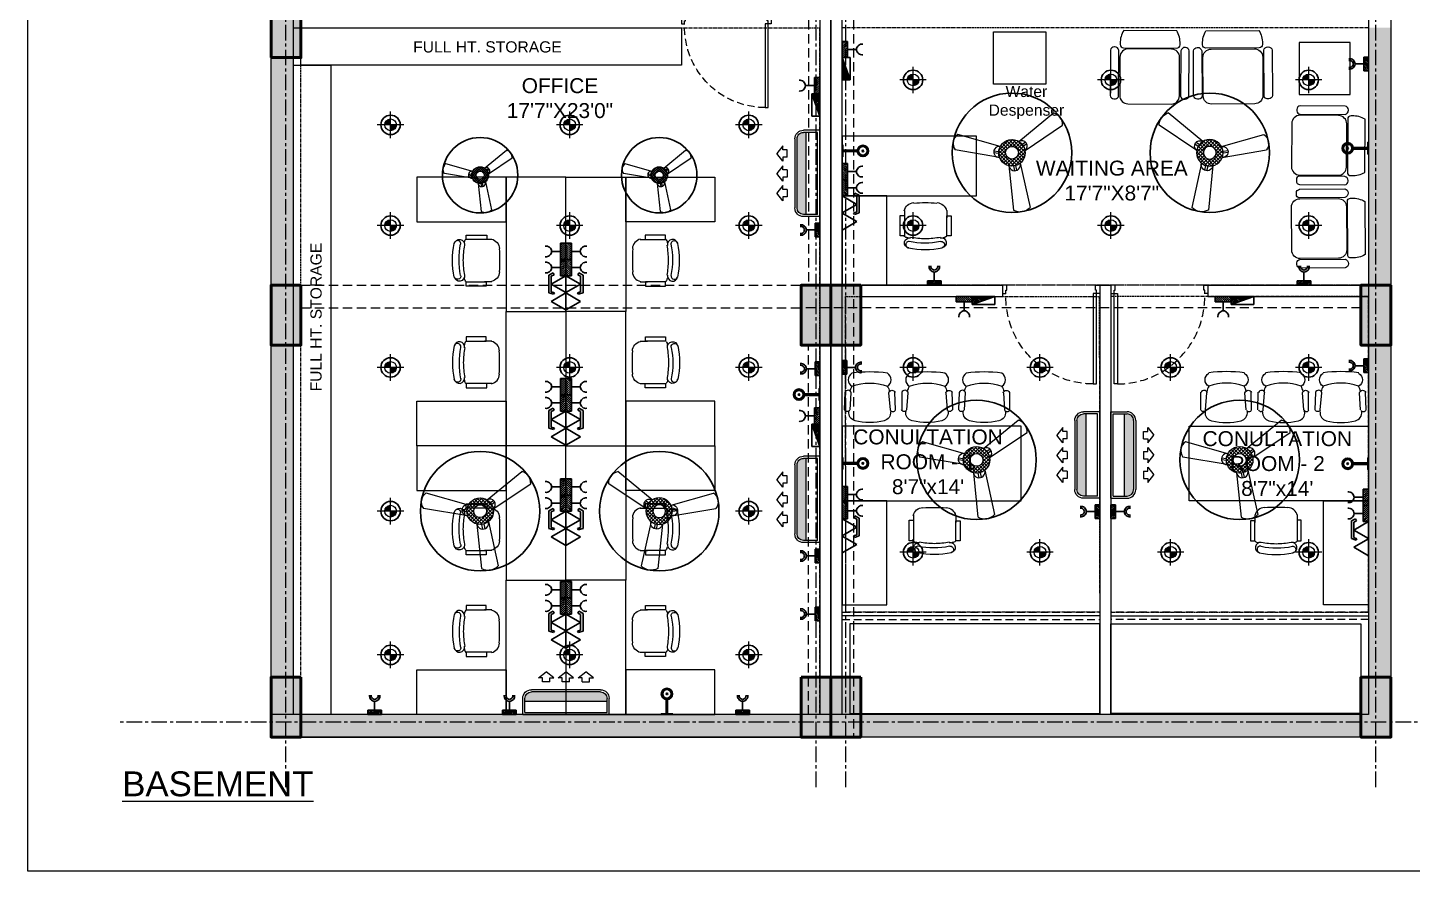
# Model space of a CAD drawing. Header units: inches. Extents: x 144149 to 145012, y -1138 to -323.
# Drawn here: x 144149 to 144705, y -1138 to -799 of the extents above; entities that cross this region are included whole.
import ezdxf

# ---------------------------------------------------------------- set-up
doc = ezdxf.new("R2010")
doc.units = ezdxf.units.IN
doc.header["$MEASUREMENT"] = 0
for name, pattern in [('1', [0]), ('CENTER', [2, 1.25, -0.25, 0.25, -0.25]), ('DASHED2', [0.375, 0.25, -0.125]), ('HIDDEN', [0.375, 0.25, -0.125]), ('HIDDEN2', [0.1875, 0.125, -0.0625])]:
    doc.linetypes.add(name, pattern=pattern)
for name, color, linetype, lineweight in [('Ar-Furniture', 8, 'Continuous', 15), ('BEAM', 8, 'Continuous', 9), ('BULB', 1, 'Continuous', 30), ('CFL', 1, 'Continuous', 30), ('col', 8, 'Continuous', 50), ('colhatch', 8, 'Continuous', 13), ('DOOR', 8, 'Continuous', 9), ('FAN 30', 7, 'Continuous', 30), ('FIXTURES', 8, 'Continuous', 20), ('grid', 8, 'Continuous', 13), ('HATCH', 8, 'Continuous', 5), ('PP MIX.', 10, 'Continuous', 30), ('PP-TTL BLK', 7, 'DASHED2', 30), ('SB', 6, 'Continuous', 30), ('SPLIT AC', 1, '1', 18), ('TEL', 220, 'Continuous', 30), ('TEXT', 8, 'Continuous', 5), ('WALL', 8, 'Continuous', 40)]:
    doc.layers.add(name, color=color, linetype=linetype, lineweight=lineweight)
for name, color, linetype in [('PP-Conduiting', 3, 'Continuous'), ('PP-ELECTRICAL', 7, 'Continuous'), ('PP-OUTER', 6, 'CENTER'), ('PP-ROOM 10', 6, 'CENTER'), ('PP-ROOM 11', 6, 'CENTER'), ('PP-ROOM 8', 6, 'CENTER'), ('PP-ROOM 9', 6, 'CENTER'), ('R.C.C WALL', 8, 'Continuous')]:
    doc.layers.add(name, color=color, linetype=linetype)
doc.styles.add('R.K.', font='ARIALN.TTF')
doc.linetypes.add('ZIGZAG', pattern='A,0.0001,-0.2,[131,ltypeshp.shx,S=0.2,R=0,X=-0.2,Y=0],-0.4,[131,ltypeshp.shx,S=0.2,R=180,X=0.2,Y=0],-0.2', length=0.8001)

# ---------------------------------------------------------------- blocks, each defined once
blk = doc.blocks.new('A$C456202f4')
for points in [[(-2.82, 12.81), (-2.82, 9.56), (-1.52, 9.56), (-1.52, 10.86), (-1.12, 10.86), (-1.12, 12.81), (-2.82, 12.81)], [(36.18, 12.81), (36.18, 9.56), (34.88, 9.56), (34.88, 10.86), (34.47, 10.86), (34.47, 12.81), (36.18, 12.81)], [(-0.22, 9.56), (-0.22, -26.84), (-1.52, -26.84), (-1.52, 9.56), (-0.22, 9.56)]]:
    blk.add_lwpolyline(points)
at = {"color": 253, "linetype": 'HIDDEN2', "ltscale": 25}
blk.add_arc((-0.22, 8.28), 35.12, 270, 2.0833, dxfattribs=at)
blk = doc.blocks.new('A$C33D1471A')
at = {"layer": 'Ar-Furniture', "color": 0, "lineweight": -2}
blk.add_line((40.6, 133.75), (40.6, 163.75), dxfattribs=at)
for points in [[(62.7, 184.97, -0.572779), (62.69, 179.71, 0.183459), (48.45, 179.71, -0.572779), (48.44, 184.97)], [(85.56, 184.97, -0.572779), (85.55, 179.71, 0.183459), (71.31, 179.71, -0.572779), (71.3, 184.97)], [(108.67, 184.97, -0.572779), (108.66, 179.71, 0.183459), (94.41, 179.71, -0.572779), (94.4, 184.97)], [(63.47, 170.31), (62.99, 177.12, -0.733103), (65.56, 177.26)], [(86.58, 170.31), (86.09, 177.12, -0.733103), (88.67, 177.26)], [(93.14, 170.31), (93.87, 177.12, 0.733103), (91.3, 177.26)], [(109.44, 170.31), (108.95, 177.12, -0.733103), (111.53, 177.26)], [(47.31, 170.2, -0.669706), (45.23, 170.31), (45.23, 177.36)], [(63.59, 170.2, 0.669706), (65.66, 170.31), (65.42, 177.36)], [(93.28, 170.2, -0.669706), (91.2, 170.31), (91.44, 177.36)], [(109.55, 170.2, 0.669706), (111.63, 170.31), (111.38, 177.36)], [(61.41, 165.83, 0.358509), (63.96, 169.58), (63.96, 169.83)], [(107.38, 165.83, 0.358509), (109.93, 169.58), (109.93, 169.83)], [(69.48, 117.12, 0.042402), (75.52, 116.49, 0.042402), (81.55, 117.12)], [(81.96, 115.5, -1.000021), (82.19, 112.86, 0.998705), (81.49, 116.94)]]:
    blk.add_lwpolyline(points, format="xyb", dxfattribs=at)
for points in [[(47.18, 170.31), (47.67, 177.12)], [(68.1, 170.31), (68.34, 177.36)], [(70.28, 170.31), (70.77, 177.12)], [(88.52, 170.31), (88.52, 177.36)], [(69.8, 169.83), (69.8, 169.58), (70.04, 169.83)], [(86.82, 169.58), (86.82, 169.83)], [(40.6, 163.75), (112.6, 163.75), (112.6, 133.75), (40.6, 133.75)], [(66.88, 127.91), (66.88, 124.99)], [(83.9, 127.91), (83.9, 124.99)], [(83.9, 125.72), (83.9, 117.69), (85.61, 117.69), (85.61, 125.96), (83.9, 125.96)]]:
    blk.add_lwpolyline(points, dxfattribs=at)
for points in [[(46.94, 169.83), (46.94, 169.58)], [(92.9, 169.83), (92.9, 169.58)], [(94.6, 133.75), (112.6, 133.75), (112.6, 91.86), (94.6, 91.86)], [(66.88, 125.72), (65.18, 125.72), (65.18, 117.69), (66.88, 117.69)]]:
    blk.add_lwpolyline(points, close=True, dxfattribs=at)
for centre, radius, start, end in [((55.57, 130.06), 55.57, 82.5897, 97.4103), ((78.43, 130.06), 55.57, 82.5897, 97.4103), ((101.54, 130.06), 55.57, 82.5897, 97.4103), ((46.57, 176.76), 1.34, 12.865, 157.846), ((51.68, 177.24), 4.01, 142.7398, 175.3528), ((54.6, 175.54), 9.12, 13.6561, 27.8502), ((69.68, 176.76), 1.34, 12.865, 157.846), ((74.54, 177.24), 4.01, 142.7398, 175.3528), ((77.46, 175.54), 9.12, 13.6561, 27.8502), ((97.64, 177.24), 4.01, 142.7398, 175.3528), ((100.56, 175.54), 9.12, 13.6561, 27.8502), ((50.46, 169.22), 3.53, 175.0012, 253.894), ((69.43, 170.68), 1.09, 198.715, 333.9568), ((73.57, 169.22), 3.53, 175.0012, 253.894), ((83.54, 169.22), 3.53, 286.106, 4.9988), ((87.67, 170.68), 1.09, 206.0432, 341.285), ((96.67, 169.22), 3.53, 175.0012, 253.894), ((55.57, 190.13), 24.93, 256.2726, 283.7274), ((78.43, 190.13), 24.93, 256.2726, 283.7274), ((101.54, 190.13), 24.93, 256.2726, 283.7274), ((71.14, 126.81), 4.26, 94.0772, 165.8328), ((75.51, 65.54), 65.54, 85.9237, 94.0763), ((79.89, 126.81), 4.26, 13.2544, 85.9238), ((68.46, 119.03), 2.07, 227.1647, 267.5705), ((69.19, 114.9), 2.07, 80.2487, 260.1002), ((82.57, 119.03), 2.07, 270.7249, 312.8356), ((69.19, 114.17), 1.34, 85.0842, 250.3221), ((75.51, 145.05), 32.95, 258.0909, 281.9091), ((75.76, 145.05), 30.28, 258.0138, 281.9862)]:
    blk.add_arc(centre, radius, start, end, dxfattribs=at)
blk = doc.blocks.new('A$C6DE23A33')
at = {"layer": 'FIXTURES', "lineweight": 9}
for points in [[(33.47, 102.62), (57.47, 102.62), (57.47, 48.62), (33.47, 48.62), (33.47, 102.62)], [(65.5, 77.56), (73.53, 77.56), (73.53, 79.26), (65.26, 79.26), (65.26, 77.56)], [(63.31, 77.56), (66.23, 77.56)], [(63.31, 60.54), (66.23, 60.54)]]:
    blk.add_lwpolyline(points, dxfattribs=at)
for points in [[(57.47, 84.62), (57.47, 102.62), (93.36, 102.62), (93.36, 84.62)], [(65.5, 60.54), (65.5, 58.83), (73.53, 58.83), (73.53, 60.54)]]:
    blk.add_lwpolyline(points, close=True, dxfattribs=at)
for points in [[(74.1, 63.13, 0.042402), (74.73, 69.17, 0.042402), (74.1, 75.21)], [(75.72, 75.62, -1.000021), (78.36, 75.85, 0.998705), (74.29, 75.14)]]:
    blk.add_lwpolyline(points, format="xyb", dxfattribs=at)
for centre, radius, start, end in [((125.69, 69.17), 65.54, 175.9237, 184.0763), ((64.41, 73.55), 4.26, 103.2544, 175.9238), ((72.19, 76.22), 2.07, 0.7249, 42.8356), ((46.17, 69.41), 30.28, 348.0138, 11.9862), ((46.17, 69.17), 32.95, 348.0909, 11.9091), ((64.41, 64.79), 4.26, 184.0772, 255.8328), ((72.19, 62.12), 2.07, 317.1647, 357.5705), ((76.32, 62.85), 2.07, 170.2487, 350.1002), ((77.05, 62.85), 1.34, 175.0842, 340.3221)]:
    blk.add_arc(centre, radius, start, end, dxfattribs=at)
blk = doc.blocks.new('9K')
at = {"layer": 'Ar-Furniture', "color": 0, "lineweight": -2}
for points in [[(11076.03, 4693.33), (11060.54, 4693.33, 0.144926), (11059.57, 4689.54), (11059.57, 4689.21, 0.414214), (11060.54, 4688.24), (11076.03, 4688.24, 0.414214), (11077, 4689.21), (11077, 4689.54, 0.144926)], [(11059.19, 4687.52, 0.327955), (11057.96, 4688.49), (11057.86, 4688.49, 0.350566), (11056.71, 4687.52), (11056.71, 4674.35, 0.371463), (11057.79, 4673.38), (11058.25, 4673.38, 0.405943), (11059.19, 4674.3)], [(11076.92, 4685.55, 0.414214), (11074.51, 4687.97), (11061.92, 4687.97, 0.414214), (11059.5, 4685.55), (11059.5, 4674.35, 0.414214), (11061.92, 4671.93), (11074.51, 4671.93, 0.414214), (11076.92, 4674.35)], [(11079.71, 4687.52, 0.350566), (11078.57, 4688.49), (11078.46, 4688.49, 0.327955), (11077.24, 4687.52), (11077.24, 4674.3, 0.405943), (11078.18, 4673.38), (11078.63, 4673.38, 0.371463), (11079.71, 4674.35)]]:
    blk.add_lwpolyline(points, format="xyb", close=True, dxfattribs=at)
blk = doc.blocks.new('CFL')
at = {"layer": 'CFL', "lineweight": 25}
h = blk.add_hatch(color=256, dxfattribs=at)
h.paths.add_polyline_path([(-2.35, 0, -0.414214), (0, 2.35), (0, 0)])
h.paths.add_polyline_path([(0, -2.35), (0, 0), (2.35, 0, -0.414214)])
at = {"layer": 'CFL', "color": 3, "lineweight": 25}
for p, q in [((0, 0), (-5.33, 0)), ((0, 0), (0, 5.33)), ((0, -5.33), (0, 0)), ((5.33, 0), (0, 0))]:
    blk.add_line(p, q, dxfattribs=at)
at = {"layer": 'CFL'}
blk.add_circle((0, 0), 3.9, dxfattribs=at)
at = {"layer": 'CFL', "color": 3, "lineweight": 25}
blk.add_circle((0, 0), 2.35, dxfattribs=at)
blk = doc.blocks.new('FAN 48 INCH')
at = {"layer": 'FAN 30', "linetype": 'ByBlock', "lineweight": 25}
h = blk.add_hatch(dxfattribs=at)
h.set_pattern_fill('ANSI37', color=6, scale=8, style=0)
h.set_pattern_definition([(45, (-63874.9865, 23385.4628), (-0.707106781, 0.707106781), []), (135, (-63874.9865, 23385.4628), (-0.707106781, -0.707106781), [])])
h.paths.add_polyline_path([(23308.72, -45543.04, 1), (23298.05, -45543.04, 1)])
h.paths.add_polyline_path([(23305.94, -45543.04, 1), (23300.83, -45543.04, 1)], flags=16)
at = {"layer": 'FAN 30', "color": 7, "linetype": 'ByBlock', "lineweight": 25}
for p, q in [((23306.19, -45538.5), (23320.1, -45527.05)), ((23298.65, -45540.58), (23281.65, -45535.74)), ((23308.64, -45542.08), (23323.72, -45532.01)), ((23298.38, -45544.89), (23280.6, -45541.9)), ((23296.03, -45542.91), (23298.05, -45543.14)), ((23296.07, -45542.25), (23298.08, -45542.48)), ((23308.89, -45538.8), (23307.57, -45539.7)), ((23309.34, -45539.45), (23308.02, -45540.35)), ((23302.12, -45548.22), (23303.98, -45566.04)), ((23304.52, -45550.25), (23304.11, -45548.35)), ((23305.37, -45550.07), (23304.95, -45548.16)), ((23306.71, -45547.22), (23310.65, -45564.99))]:
    blk.add_line(p, q, dxfattribs=at)
at = {"layer": 'FAN 30', "color": 7, "linetype": 'ByBlock'}
blk.add_circle((23303.39, -45543.04), 24, dxfattribs=at)
at = {"layer": 'FAN 30', "color": 5, "linetype": 'ByBlock', "lineweight": 25}
blk.add_circle((23303.39, -45543.04), 5.34, dxfattribs=at)
at = {"layer": 'FAN 30', "color": 1, "linetype": 'ByBlock', "lineweight": 25}
blk.add_circle((23303.39, -45543.04), 2.56, dxfattribs=at)
at = {"layer": 'FAN 30', "color": 7, "linetype": 'ByBlock', "lineweight": 25}
for centre, radius, start, end in [((23318.8, -45531.8), 4.92, 357.494, 74.7424), ((23284.03, -45539.31), 4.3, 123.7196, 216.9937), ((23298.21, -45542.71), 2.18, 78.3112, 274.5444), ((23307.35, -45540.33), 2.17, 306.3094, 122.3544), ((23304.45, -45547.9), 2.35, 187.9458, 16.7817), ((23306.66, -45561.34), 5.41, 240.403, 317.4908)]:
    blk.add_arc(centre, radius, start, end, dxfattribs=at)
blk = doc.blocks.new('Fan 30 in')
at = {"layer": 'FAN 30', "linetype": 'ByBlock', "lineweight": 25}
h = blk.add_hatch(dxfattribs=at)
h.set_pattern_fill('ANSI37', color=6, scale=5.049774, angle=360, style=0)
h.set_pattern_definition([(45, (-55028.8805, 43509.1652), (-0.4463411426, 0.4463411426), []), (135, (-55028.8805, 43509.1652), (-0.4463411426, -0.4463411426), [])])
h.paths.add_polyline_path([(3.37, 0, 1), (-3.37, 0, 1)])
h.paths.add_polyline_path([(1.61, 0, 1), (-1.61, 0, 1)], flags=16)
at = {"layer": 'FAN 30', "color": 7, "linetype": 'ByBlock', "lineweight": 25}
for p, q in [((1.77, 2.87), (10.55, 10.09)), ((3.31, 0.61), (12.83, 6.96)), ((-3.16, -1.17), (-14.38, 0.72)), ((-2.99, 1.55), (-13.72, 4.61)), ((-4.64, 0.08), (-3.37, -0.06)), ((-4.62, 0.5), (-3.35, 0.35)), ((3.48, 2.67), (2.64, 2.1)), ((3.76, 2.27), (2.92, 1.7)), ((-0.8, -3.27), (0.38, -14.52)), ((0.72, -4.55), (0.45, -3.35)), ((1.25, -4.44), (0.99, -3.23)), ((2.1, -2.64), (4.58, -13.86))]:
    blk.add_line(p, q, dxfattribs=at)
at = {"layer": 'FAN 30', "color": 7, "linetype": 'ByBlock'}
blk.add_circle((0, 0), 15.15, dxfattribs=at)
at = {"layer": 'FAN 30', "color": 5, "linetype": 'ByBlock', "lineweight": 25}
blk.add_circle((0, 0), 3.37, dxfattribs=at)
at = {"layer": 'FAN 30', "color": 1, "linetype": 'ByBlock', "lineweight": 25}
blk.add_circle((0, 0), 1.61, dxfattribs=at)
at = {"layer": 'FAN 30', "color": 7, "linetype": 'ByBlock', "lineweight": 25}
for centre, radius, start, end in [((9.73, 7.1), 3.11, 357.494, 74.7424), ((-12.22, 2.35), 2.71, 123.7196, 216.9937), ((-3.27, 0.2), 1.38, 78.3112, 274.5444), ((2.5, 1.71), 1.37, 306.3094, 122.3544), ((0.67, -3.07), 1.49, 187.9458, 16.7817), ((2.06, -11.55), 3.42, 240.403, 317.4908)]:
    blk.add_arc(centre, radius, start, end, dxfattribs=at)
blk = doc.blocks.new('25A AC SOC')
at = {"layer": 'PP MIX.', "color": 5}
for p, q in [((-2.75, 0), (-2.75, -1.83)), ((2.75, 0), (-2.75, 0)), ((0, -1.83), (-2.75, -1.83)), ((0, -1.83), (0, -5.33)), ((2.75, -1.83), (0, -1.83)), ((2.75, -1.83), (2.75, 0))]:
    blk.add_line(p, q, dxfattribs=at)
at = {"layer": 'PP MIX.', "color": 5, "lineweight": 25}
for p, q in [((-2.75, -0.33), (-2.42, 0)), ((-2.75, -1.01), (-1.74, 0)), ((-2.75, -1.7), (-1.05, 0)), ((-2.2, -1.83), (-0.36, 0)), ((-1.51, -1.83), (0.32, 0)), ((-0.83, -1.83), (1.01, 0)), ((-0.14, -1.83), (1.69, 0)), ((0.55, -1.83), (2.38, 0)), ((1.23, -1.83), (2.75, -0.32)), ((1.92, -1.83), (2.75, -1)), ((2.61, -1.83), (2.75, -1.69))]:
    blk.add_line(p, q, dxfattribs=at)
at = {"layer": 'PP MIX.', "color": 5}
for centre, radius, start, end in [((0.12, -7.56), 2.23, 93.19, 187.3018), ((0.12, -7.56), 2.23, 93.19, 187.3018), ((-0.12, -7.56), 2.23, 352.6982, 86.81), ((-0.12, -7.56), 2.23, 352.6982, 86.81), ((0.15, -7.69), 1.56, 95.3663, 186.8962), ((-0.15, -7.69), 1.56, 353.1038, 84.6337)]:
    blk.add_arc(centre, radius, start, end, dxfattribs=at)
blk = doc.blocks.new('Split AC')
at = {"layer": 'SPLIT AC', "linetype": '1', "ltscale": 8}
h = blk.add_hatch(dxfattribs=at)
h.set_pattern_fill('DOTS', color=133, scale=113.44077, style=0)
h.set_pattern_definition([(360, (1954.29545, 1112.3831), (0.05425745, -0.1085149), [0, -0.1085149])])
h.paths.add_polyline_path([(1970.83, 1120.93, -0.414214), (1968.23, 1118.32), (1940.45, 1118.32, -0.414214), (1937.84, 1120.93), (1937.84, 1122.05), (1970.83, 1122.05)])
at = {"layer": 'SPLIT AC', "color": 3, "linetype": '1', "ltscale": 8}
for p, q in [((1936.98, 1127.46), (1936.98, 1120.93)), ((1936.98, 1127.46), (1971.7, 1127.46)), ((1937.84, 1126.59), (1937.84, 1120.93)), ((1937.84, 1126.59), (1970.83, 1126.59)), ((1970.83, 1126.59), (1970.83, 1120.93)), ((1971.7, 1127.46), (1971.7, 1120.93)), ((1937.84, 1122.05), (1970.83, 1122.05)), ((1968.23, 1118.32), (1940.45, 1118.32)), ((1968.23, 1117.46), (1940.45, 1117.46)), ((1947.81, 1114.33), (1944.92, 1114.33)), ((1955.74, 1114.33), (1952.85, 1114.33)), ((1960.86, 1114.33), (1963.76, 1114.33))]:
    blk.add_line(p, q, dxfattribs=at)
for points in [[(1944.92, 1114.33), (1944.92, 1112.62), (1943.29, 1112.62), (1946.37, 1110.26)], [(1947.81, 1114.33), (1947.81, 1112.62), (1949.45, 1112.62), (1946.37, 1110.26)], [(1952.85, 1114.33), (1952.85, 1112.62), (1951.22, 1112.62), (1954.3, 1110.26)], [(1955.74, 1114.33), (1955.74, 1112.62), (1957.38, 1112.62), (1954.3, 1110.26)], [(1960.86, 1114.33), (1960.86, 1112.62), (1959.23, 1112.62), (1962.31, 1110.26)], [(1963.76, 1114.33), (1963.76, 1112.62), (1965.39, 1112.62), (1962.31, 1110.26)]]:
    blk.add_lwpolyline(points, dxfattribs=at)
for centre, radius, start, end in [((1940.45, 1120.93), 3.47, 180, 270), ((1940.45, 1120.93), 2.6, 180, 270), ((1968.23, 1120.93), 2.6, 270, 0), ((1968.23, 1120.93), 3.47, 270, 0)]:
    blk.add_arc(centre, radius, start, end, dxfattribs=at)
blk = doc.blocks.new('WL')
at = {"layer": 'BULB', "linetype": 'ByBlock'}
h = blk.add_hatch(color=5, dxfattribs=at)
h.paths.add_polyline_path([(51935.79, -6854.22, 1), (51940.3, -6854.22, 1)])
h.paths.add_polyline_path([(51936.33, -6854.22, -1), (51939.76, -6854.22, -1)], flags=16)
at = {"layer": 'BULB'}
for p, q in [((51929.7, -6851.97), (51929.7, -6856.47)), ((51929.7, -6853.92), (51933.09, -6853.92)), ((51929.7, -6854.22), (51933.09, -6854.22)), ((51929.7, -6854.51), (51933.09, -6854.51)), ((51929.99, -6851.97), (51929.99, -6856.47)), ((51933.09, -6853.92), (51935.79, -6853.92)), ((51933.09, -6854.22), (51935.79, -6854.22)), ((51933.09, -6854.51), (51935.79, -6854.51))]:
    blk.add_line(p, q, dxfattribs=at)
for radius in [2.26, 1.71, 0.32]:
    blk.add_circle((51938.04, -6854.22), radius, dxfattribs=at)
for centre, start, end in [((51929.85, -6851.97), 360, 180), ((51929.85, -6856.47), 180, 360)]:
    blk.add_arc(centre, 0.147, start, end, dxfattribs=at)
blk = doc.blocks.new('CCDD')
at = {"layer": 'SB'}
for p, q in [((289471.2, 2357.3), (289491.1, 2350.2)), ((289491.1, 2357.3), (289471.2, 2357.3)), ((289471.2, 2357.3), (289471.2, 2350.2)), ((289471.2, 2350.2), (289491.1, 2350.2)), ((289491.1, 2350.2), (289491.1, 2357.3))]:
    blk.add_line(p, q, dxfattribs=at)
at = {"layer": 'SB', "color": 1, "lineweight": 25, "ltscale": 30}
for p, q in [((289471.2, 2357.2), (289471.3, 2357.3)), ((289471.2, 2355.8), (289472.3, 2356.9)), ((289471.2, 2354.5), (289473.3, 2356.6)), ((289471.2, 2353.1), (289474.3, 2356.2)), ((289471.2, 2351.8), (289475.3, 2355.9)), ((289471.2, 2350.4), (289476.3, 2355.5)), ((289472.3, 2350.2), (289477.3, 2355.1)), ((289473.7, 2350.2), (289478.3, 2354.8)), ((289475, 2350.2), (289479.3, 2354.4)), ((289476.4, 2350.2), (289480.3, 2354.1)), ((289477.7, 2350.2), (289481.3, 2353.7)), ((289479.1, 2350.2), (289482.3, 2353.3)), ((289480.4, 2350.2), (289483.3, 2353)), ((289481.8, 2350.2), (289484.2, 2352.6)), ((289483.1, 2350.2), (289485.2, 2352.3)), ((289484.5, 2350.2), (289486.2, 2351.9)), ((289485.8, 2350.2), (289487.2, 2351.6)), ((289487.2, 2350.2), (289488.2, 2351.2)), ((289488.5, 2350.2), (289489.2, 2350.8)), ((289489.9, 2350.2), (289490.2, 2350.5))]:
    blk.add_line(p, q, dxfattribs=at)
blk = doc.blocks.new('zw$CB45')
at = {"xscale": 0.4525039414083845, "yscale": 0.4525039414083845, "zscale": 0.4525039414083845, "rotation": 360}
blk.add_blockref('CCDD', (-130986.87, -1063.45), dxfattribs=at)
blk = doc.blocks.new('zw$3CC3')
at = {"layer": 'SB', "linetype": 'ByBlock'}
for p, q in [((2.17, 6.52), (0, 6.52)), ((0, 6.52), (0, 0)), ((2.17, 0), (2.17, 6.52)), ((0, 0), (2.17, 0)), ((2.17, 3.26), (5.76, 3.26))]:
    blk.add_line(p, q, dxfattribs=at)
at = {"layer": 'SB', "linetype": 'ByBlock', "lineweight": 20}
for p, q in [((2.17, 3.91), (0, 6.08)), ((2.17, 4.72), (0.37, 6.52)), ((2.17, 5.54), (1.19, 6.52)), ((2.17, 6.35), (2, 6.52)), ((2.17, 3.1), (0, 5.27)), ((2.17, 2.28), (0, 4.46)), ((2.17, 1.47), (0, 3.64)), ((2.17, 0.65), (0, 2.83)), ((2.02, 0), (0, 2.02)), ((1.2, 0), (0, 1.2)), ((0.39, 0), (0, 0.39))]:
    blk.add_line(p, q, dxfattribs=at)
at = {"layer": 'SB', "linetype": 'ByBlock'}
for centre, start, end in [((8.04, 3.13), 82.6982, 176.81), ((8.04, 3.39), 183.19, 277.3018)]:
    blk.add_arc(centre, 2.29, start, end, dxfattribs=at)
blk = doc.blocks.new('16 a')
at = {"layer": 'PP MIX.', "color": 1}
for p, q in [((289479.1, 2077.9), (289475.5, 2077.9)), ((289475.5, 2077.9), (289475.5, 2066.9)), ((289479.1, 2077.9), (289479.1, 2072.4)), ((289479.1, 2072.4), (289486.1, 2072.4)), ((289479.1, 2072.4), (289479.1, 2066.9)), ((289475.5, 2066.9), (289479.1, 2066.9))]:
    blk.add_line(p, q, dxfattribs=at)
at = {"layer": 'PP MIX.', "color": 1, "lineweight": 25}
for p, q in [((289479.1, 2073.5), (289475.5, 2077.1)), ((289479.1, 2072.1), (289475.5, 2075.8)), ((289479.1, 2070.7), (289475.5, 2074.4)), ((289479.1, 2069.3), (289475.5, 2073)), ((289479.1, 2068), (289475.5, 2071.6)), ((289478.9, 2066.9), (289475.5, 2070.3)), ((289479.1, 2074.8), (289476.1, 2077.9)), ((289479.1, 2076.2), (289477.5, 2077.9)), ((289479.1, 2077.6), (289478.8, 2077.9)), ((289477.5, 2066.9), (289475.5, 2068.9)), ((289476.1, 2066.9), (289475.5, 2067.5))]:
    blk.add_line(p, q, dxfattribs=at)
at = {"layer": 'PP MIX.', "color": 1}
for centre, radius, start, end in [((289490.6, 2072.1), 4.47, 82.6982, 176.81), ((289490.6, 2072.1), 4.47, 82.6982, 176.81), ((289490.6, 2072.6), 4.47, 183.19, 277.3018), ((289490.6, 2072.6), 4.47, 183.19, 277.3018), ((289490.8, 2072.1), 3.12, 83.1038, 174.6337), ((289490.8, 2072.7), 3.12, 185.3663, 276.8962)]:
    blk.add_arc(centre, radius, start, end, dxfattribs=at)
blk = doc.blocks.new('VVFF')
at = {"layer": 'TEL', "linetype": 'ByBlock'}
for p, q in [((289473.9, 2268.4), (289472.7, 2264.6)), ((289472.7, 2264.6), (289473.8, 2263.9)), ((289474.7, 2266.5), (289473.8, 2263.9)), ((289480.8, 2268.4), (289473.9, 2268.4)), ((289480.8, 2266.5), (289474, 2254.7)), ((289480.8, 2266.5), (289474.7, 2266.5)), ((289480.8, 2268.4), (289488.1, 2268.4)), ((289480.8, 2266.5), (289487.2, 2266.5)), ((289487.6, 2254.7), (289480.8, 2266.5)), ((289487.2, 2266.5), (289488.3, 2264.3)), ((289488.1, 2268.4), (289489.9, 2265)), ((289489.9, 2265), (289488.3, 2264.3)), ((289474, 2254.7), (289487.6, 2254.7))]:
    blk.add_line(p, q, dxfattribs=at)
blk = doc.blocks.new('Data')
at = {"layer": 'TEL', "color": 3, "linetype": 'ByBlock'}
for p, q in [((0, 3.4, 0), (-5.9, 0, 0)), ((-5.9, 0, 0), (0, -3.4, 0)), ((0, -3.4, 0), (0, 3.4, 0))]:
    blk.add_line(p, q, dxfattribs=at)

msp = doc.modelspace()

# ---------------------------------------------------------------- hatches: boundary and pattern name
at = {"layer": 'colhatch', "ltscale": 50}
for points in [[(144246.71, -811.28), (144246.71, -787.28), (144258.71, -787.28), (144258.71, -811.28)], [(144246.71, -902.78), (144246.71, -926.78), (144258.71, -926.78), (144258.71, -902.78)], [(144471.71, -902.78), (144459.71, -902.78), (144459.71, -926.78), (144471.71, -926.78)], [(144459.71, -902.78), (144459.71, -926.78), (144471.71, -926.78), (144471.71, -902.78)], [(144483.71, -902.78), (144471.71, -902.78), (144471.71, -926.78), (144483.71, -926.78)], [(144471.71, -902.78), (144471.71, -926.78), (144483.71, -926.78), (144483.71, -902.78)], [(144684.71, -902.78), (144684.71, -926.78), (144696.71, -926.78), (144696.71, -902.78)], [(144246.71, -1060.28), (144246.71, -1084.28), (144258.71, -1084.28), (144258.71, -1060.28)], [(144459.71, -1060.28), (144459.71, -1084.28), (144471.71, -1084.28), (144471.71, -1060.28)], [(144471.71, -1060.28), (144471.71, -1084.28), (144483.71, -1084.28), (144483.71, -1060.28)], [(144684.71, -1060.28), (144684.71, -1084.28), (144696.71, -1084.28), (144696.71, -1060.28)]]:
    msp.add_hatch(color=256, dxfattribs=at).paths.add_polyline_path(points)
at = {"layer": 'HATCH', "ltscale": 50}
h = msp.add_hatch(dxfattribs=at)
h.set_pattern_fill('AR-CONC', color=256)
h.set_pattern_definition([(50, (225904.199, 93489.9755), (7.17260183, -0.62752135), [0.75, -8.25]), (355, (225904.199, 93489.9755), (-1.38751334, 7.52192134), [0.6, -6.6]), (100.4514445, (225904.7966, 93489.923), (5.78508847, 6.8943999), [0.6374019, -7.0114211]), (46.1842, (225904.199, 93491.9755), (10.6724133, -1.6551928), [1.125, -12.375]), (96.6356355, (225905.088, 93491.838), (9.3466195, 9.741186), [0.9561034, -10.5171376]), (351.184164, (225904.199, 93491.976), (9.34661945, 9.741186), [0.9, -9.9]), (21, (225905.199, 93491.4755), (5.96907052, -4.0261889), [0.75, -8.25]), (326, (225905.199, 93491.4755), (2.4331533, 7.25150045), [0.6, -6.6]), (71.451445, (225905.696, 93491.14), (8.40222377, 3.22531153), [0.6374019, -7.0114211]), (37.5, (225904.1988, 93489.9755), (0.121598553, 3.32893854), [0, -6.52, 0, -6.7, 0, -6.625]), (7.5, (225904.199, 93489.9755), (2.63069537, 3.94411712), [0, -3.82, 0, -6.37, 0, -2.525]), (327.5, (225901.9688, 93489.9755), (5.33822436, -0.22554872), [0, -2.5, 0, -7.8, 0, -10.35]), (317.5, (225900.969, 93489.9755), (5.8318617, 1.00104982), [0, -3.25, 0, -5.18, 0, -7.35])])
h.paths.add_polyline_path([(144696.71, -427.25), (144687.71, -427.25), (144687.71, -535.28), (144696.71, -535.28)])
h.paths.add_polyline_path([(144696.71, -559.28), (144687.71, -559.28), (144687.71, -715.3), (144696.71, -715.3)])
h.paths.add_polyline_path([(144696.71, -727.3), (144687.71, -727.3), (144687.71, -787.28), (144696.71, -787.28)])
h.paths.add_polyline_path([(144696.71, -799.28), (144687.71, -799.28), (144687.71, -902.78), (144696.71, -902.78)])
h.paths.add_polyline_path([(144696.71, -926.78), (144687.71, -926.78), (144687.71, -1060.28), (144696.71, -1060.28)])
h.paths.add_polyline_path([(144684.71, -1075.28), (144483.71, -1075.28), (144483.71, -1084.28), (144684.71, -1084.28)])
h.paths.add_polyline_path([(144459.71, -1075.28), (144258.71, -1075.28), (144258.71, -1084.28), (144459.71, -1084.28)])
h.paths.add_polyline_path([(144255.71, -914.78), (144246.71, -914.78), (144246.71, -1060.28), (144255.71, -1060.28)])
h.paths.add_polyline_path([(144255.71, -811.28), (144246.71, -811.28), (144246.71, -902.78), (144255.71, -902.78)])
h.paths.add_polyline_path([(144255.71, -727.3), (144246.71, -727.3), (144246.71, -787.28), (144255.71, -787.28)])
h.paths.add_polyline_path([(144255.71, -620.3), (144246.71, -620.3), (144246.71, -715.3), (144255.71, -715.3)])
h.paths.add_polyline_path([(144255.71, -427.24), (144246.71, -427.24), (144246.71, -608.3), (144255.71, -608.3)])
h.paths.add_polyline_path([(144378.71, -403.24), (144258.71, -403.24), (144258.71, -412.24), (144378.71, -412.24)])
h.paths.add_polyline_path([(144459.71, -403.24), (144402.71, -403.24), (144402.71, -412.24), (144459.71, -412.24)])
h.paths.add_polyline_path([(144684.71, -403.24), (144483.71, -403.24), (144483.71, -412.24), (144684.71, -412.24)])

# ---------------------------------------------------------------- linework, layer by layer
at = {"layer": 'BEAM', "ltscale": 50}
for p, q in [((144471.71, -620.3), (144471.71, -902.78)), ((144471.71, -926.78), (144471.71, -1060.28))]:
    msp.add_line(p, q, dxfattribs=at)
at = {"layer": 'BEAM', "linetype": 'HIDDEN', "ltscale": 15}
for p, q in [((144462.71, -796.28), (144462.71, -902.78)), ((144480.71, -796.28), (144480.71, -902.78)), ((144258.71, -902.78), (144459.71, -902.78)), ((144480.71, -902.78), (144480.71, -1084.28)), ((144684.71, -902.78, 0), (144483.71, -902.78, 0)), ((144258.71, -911.78), (144459.71, -911.78)), ((144684.71, -911.78, 0), (144459.71, -911.78)), ((144462.71, -1075.28), (144462.71, -926.78))]:
    msp.add_line(p, q, dxfattribs=at)
at = {"layer": 'col'}
for points in [[(144246.71, -811.28), (144258.71, -811.28), (144258.71, -787.28), (144246.71, -787.28)], [(144258.71, -902.78), (144246.71, -902.78), (144246.71, -926.78), (144258.71, -926.78)], [(144471.71, -902.78), (144459.71, -902.78), (144459.71, -926.78), (144471.71, -926.78)], [(144459.71, -902.78), (144471.71, -902.78), (144471.71, -926.78), (144459.71, -926.78)], [(144483.71, -902.78), (144471.71, -902.78), (144471.71, -926.78), (144483.71, -926.78)], [(144483.71, -902.78), (144471.71, -902.78), (144471.71, -926.78), (144483.71, -926.78)], [(144258.71, -1060.28), (144246.71, -1060.28), (144246.71, -1084.28), (144258.71, -1084.28)], [(144459.71, -1060.28), (144471.71, -1060.28), (144471.71, -1084.28), (144459.71, -1084.28)], [(144483.71, -1060.28), (144471.71, -1060.28), (144471.71, -1084.28), (144483.71, -1084.28)], [(144696.71, -1060.28), (144684.71, -1060.28), (144684.71, -1084.28), (144696.71, -1084.28)]]:
    msp.add_lwpolyline(points, close=True, dxfattribs=at)
at = {"layer": 'col', "elevation": 0}
msp.add_lwpolyline([(144696.71, -902.78), (144684.71, -902.78), (144684.71, -926.78), (144696.71, -926.78)], close=True, dxfattribs=at)
at = {"layer": 'FIXTURES', "linetype": 'HIDDEN2', "lineweight": 9, "ltscale": 25}
for p, q in [((144476.21, -1034.05, 0), (144579.71, -1034.05, 0)), ((144687.71, -1034.05, 0), (144584.21, -1034.05, 0)), ((144476.21, -1037.05, 0), (144579.71, -1037.05, 0)), ((144687.71, -1037.05, 0), (144584.21, -1037.05, 0))]:
    msp.add_line(p, q, dxfattribs=at)
at = {"layer": 'FIXTURES', "lineweight": 9}
for points in [[(144411.71, -814.32), (144258.71, -814.32), (144258.71, -799.29), (144411.71, -799.29)], [(144537, -800.94), (144558, -800.94), (144558, -821.94), (144537, -821.94)], [(144659.85, -826.17), (144680.3, -826.17), (144680.3, -805.25), (144659.85, -805.25)], [(144255.71, -1075.28), (144255.71, -814.32), (144270.74, -814.32), (144270.74, -1075.28)]]:
    msp.add_lwpolyline(points, close=True, dxfattribs=at)
at = {"layer": 'FIXTURES', "linetype": 'ZIGZAG', "lineweight": 9, "ltscale": 5, "elevation": 0}
for points in [[(144579.71, -1035.65), (144476.21, -1035.65)], [(144584.21, -1035.65), (144687.71, -1035.65)]]:
    msp.add_lwpolyline(points, dxfattribs=at)
at = {"layer": 'FIXTURES', "lineweight": 9, "elevation": 0}
for points in [[(144479.32, -1038.77), (144479.32, -1074.77), (144579.71, -1074.77), (144579.71, -1038.77)], [(144684.6, -1038.77), (144684.6, -1074.77), (144584.21, -1074.77), (144584.21, -1038.77)]]:
    msp.add_lwpolyline(points, close=True, dxfattribs=at)
at = {"layer": 'grid', "linetype": 'CENTER', "ltscale": 5}
for p, q in [((144252.71, -1104.37), (144252.71, -362.13)), ((144690.71, -1104.37), (144690.71, -362.13)), ((144724.87, -1078.28), (144185.65, -1078.28))]:
    msp.add_line(p, q, dxfattribs=at)
at = {"layer": 'grid', "linetype": 'CENTER', "ltscale": 5, "elevation": 0}
msp.add_lwpolyline([(144465.71, -1104.37), (144465.71, -374.01), (144451.84, -369.91), (144451.84, -362.13)], dxfattribs=at)
at = {"layer": 'grid', "linetype": 'CENTER', "ltscale": 5}
msp.add_lwpolyline([(144477.71, -1104.37), (144477.71, -374.01), (144491.58, -369.91), (144491.58, -362.13)], dxfattribs=at)
at = {"layer": 'PP-OUTER'}
msp.add_lwpolyline([(144148.92, -323.45), (144768.19, -323.45), (144768.19, -1138.23), (144148.92, -1138.23)], close=True, dxfattribs=at)
at = {"layer": 'PP-ROOM 10'}
msp.add_lwpolyline([(144477.53, -907.28), (144579.53, -907.28), (144579.71, -1034.05), (144477.71, -1034.05)], close=True, dxfattribs=at)
at = {"layer": 'PP-ROOM 11', "elevation": 0}
msp.add_lwpolyline([(144687.71, -907.28), (144584.21, -907.28), (144584.21, -1034.05), (144687.71, -1034.05)], close=True, dxfattribs=at)
at = {"layer": 'PP-ROOM 8'}
msp.add_lwpolyline([(144258.71, -799.29), (144467.16, -799.29), (144467.16, -1075.28), (144258.71, -1075.28)], close=True, dxfattribs=at)
at = {"layer": 'PP-ROOM 9'}
msp.add_lwpolyline([(144476.21, -799.23), (144687.71, -799.23), (144687.71, -902.78), (144476.21, -902.78)], close=True, dxfattribs=at)
at = {"layer": 'PP-TTL BLK', "color": 7, "linetype": 'ByBlock', "lineweight": 25, "ltscale": 1.2}
msp.add_lwpolyline([(144148.92, -323.45), (145011.51, -323.45), (145011.51, -1138.23), (144148.92, -1138.23)], close=True, dxfattribs=at)
at = {"layer": 'R.C.C WALL'}
for points in [[(144246.71, -403.24), (144696.71, -403.24), (144696.71, -1084.28), (144246.71, -1084.28)], [(144255.71, -412.24), (144687.71, -412.24), (144687.71, -1075.28), (144255.71, -1075.28)]]:
    msp.add_lwpolyline(points, close=True, dxfattribs=at)
at = {"layer": 'WALL', "lineweight": 9}
for p, q in [((144246.71, -1075.28), (144246.71, -403.24)), ((144696.71, -723.21), (144696.71, -1084.28, 0)), ((144255.71, -1075.28), (144255.71, -727.26)), ((144255.71, -799.29), (144411.71, -799.29)), ((144479.21, -902.78, 0), (144540.71, -902.78, 0)), ((144540.71, -902.78, 0), (144540.71, -907.28, 0)), ((144579.71, -902.78, 0), (144579.71, -1075.28)), ((144579.71, -902.78, 0), (144584.21, -902.78, 0)), ((144584.21, -902.78, 0), (144584.21, -1075.28)), ((144623.21, -902.78, 0), (144623.21, -907.28, 0)), ((144623.21, -902.78, 0), (144687.71, -902.78, 0)), ((144483.71, -907.28, 0), (144540.71, -907.28, 0)), ((144623.21, -907.28, 0), (144687.71, -907.28, 0))]:
    msp.add_line(p, q, dxfattribs=at)
for points in [[(144246.71, -1084.28), (144471.71, -1084.28), (144471.71, -403.23), (144467.21, -403.21), (144467.21, -412.21)], [(144696.71, -1084.28), (144471.71, -1084.28), (144471.71, -403.24), (144696.71, -403.24), (144696.71, -723.21)], [(144467.21, -412.24), (144467.21, -1075.28), (144246.71, -1075.28)]]:
    msp.add_lwpolyline(points, dxfattribs=at)
msp.add_polyline3d([(144687.71, -727.71, 0), (144687.71, -1075.28, 0), (144476.21, -1075.28, 0), (144476.21, -412.24, 0), (144687.71, -412.24, 0), (144687.71, -550.21, 0)], dxfattribs=at)

# ---------------------------------------------------------------- block references
at = {"rotation": 359.9999999999998}
for p in [(144330.73, -858.55), (144402.72, -858.55)]:
    msp.add_blockref('Fan 30 in', p, dxfattribs=at)
at = {"layer": 'DOOR', "lineweight": 9, "xscale": -0.9230769230769231, "yscale": 0.9230769230769231, "zscale": 0.9230769230769231, "rotation": 359.999999999915}
msp.add_blockref('A$C456202f4', (144445.11, -806.61, 0), dxfattribs=at)
at = {"layer": 'DOOR', "lineweight": 9, "xscale": -1}
msp.add_blockref('A$C456202f4', (144576.89, -915.59, 0), dxfattribs=at)
at = {"layer": 'DOOR', "lineweight": 9}
msp.add_blockref('A$C456202f4', (144587.03, -915.59, 0), dxfattribs=at)
at = {"layer": 'FIXTURES', "lineweight": 9, "yscale": 1.377659755682072, "zscale": 1.377659755682072}
for p, xscale, rotation in [((129310.79, -7168.95, 0), 1.377659755682072, 359.6348672234912), ((159922.27, -7168.95, 0), -1.377659755682072, 0.3651327766006673), ((138317.8, 14442.47, 0), 1.377659755682072, 269.6348672234452), ((138317.8, -16169, 0), -1.377659755682072, 270.3651327765548)]:
    msp.add_blockref('9K', p, dxfattribs=dict(at, xscale=xscale, rotation=rotation))
at = {"layer": 'FIXTURES', "lineweight": 9, "xscale": -1}
for p, rotation in [((144578.83, -809.42), 90), ((144331.75, -864.66), 180), ((144331.75, -972.66), 180)]:
    msp.add_blockref('A$C6DE23A33', p, dxfattribs=dict(at, rotation=rotation))
for name, p in [('A$C6DE23A33', (144398.7, -961.91)), ('A$C33D1471A', (144588.81, -1123.09)), ('A$C6DE23A33', (144398.7, -1069.91))]:
    msp.add_blockref(name, p, dxfattribs=at)
at = {"layer": 'FIXTURES', "lineweight": 9}
for name, p in [('A$C6DE23A33', (144331.75, -961.91)), ('A$C33D1471A', (144575.11, -1123.09)), ('A$C6DE23A33', (144331.75, -1069.91))]:
    msp.add_blockref(name, p, dxfattribs=at)
at = {"layer": 'FIXTURES', "lineweight": 9, "rotation": 180}
for p in [(144398.7, -864.66), (144398.7, -972.66)]:
    msp.add_blockref('A$C6DE23A33', p, dxfattribs=at)
at = {"layer": 'PP-Conduiting', "ltscale": 20000, "xscale": -1}
for p, rotation in [((143339.75, -2812.17), 269.9999999998432), ((143452.25, -2925.32, 0), 269.9999999998432), ((143339.75, -2943.15), 269.9999999998432), ((142410.89, 52.17), 179.9999999998432)]:
    msp.add_blockref('Split AC', p, dxfattribs=dict(at, rotation=rotation))
at = {"layer": 'PP-Conduiting', "ltscale": 20000, "rotation": 90.00000000015679}
msp.add_blockref('Split AC', (145711.67, -2925.32, 0), dxfattribs=at)
at = {"layer": 'PP-ELECTRICAL', "color": 8, "xscale": -1}
for name, p, rotation in [('zw$3CC3', (144476.21, -804.77), 180), ('zw$CB45', (144476.21, -820.29), 269.9999999999998), ('zw$3CC3', (144467.21, -825.83), 360), ('zw$CB45', (144467.21, -825.83), 89.99999999999979), ('zw$3CC3', (144365.23, -892.42), 1.99804481e-08), ('zw$3CC3', (144365.23, -898.94), 1.99804481e-08), ('zw$3CC3', (144528.53, -907.28, 0), 89.99999999999996), ('zw$CB45', (144528.53, -907.28, 0), 179.9999999999998), ('zw$3CC3', (144632.62, -907.28, 0), 89.99999999999994), ('zw$CB45', (144632.62, -907.28, 0), 179.9999999999998), ('zw$3CC3', (144365.23, -946.81), 1.99804481e-08), ('zw$3CC3', (144365.23, -953.33), 1.99804481e-08), ('zw$3CC3', (144467.21, -958.55), 360), ('zw$CB45', (144467.21, -958.55), 89.99999999999979), ('zw$3CC3', (144365.23, -987.08), 1.99804481e-08), ('zw$3CC3', (144365.23, -993.6), 1.99804481e-08), ('zw$3CC3', (144365.23, -1028.36), 1.99804481e-08), ('zw$3CC3', (144365.23, -1034.89), 1.99804481e-08)]:
    msp.add_blockref(name, p, dxfattribs=dict(at, rotation=rotation))
at = {"layer": 'PP-ELECTRICAL', "color": 8}
for name, p, xscale, yscale, zscale, rotation in [('16 a', (289425.52, 222.34, 0), 0.5000002501721572, 0.5000002501721572, 0.5000002501721572, 179.9999999999996), ('VVFF', (143348.87, -145610.68), -0.4999999999978625, 0.4999999999978625, 0.4999999999978625, 270.0000000000001), ('16 a', (145549.43, -145640.59, 0), 0.5000002501721572, 0.5000002501721572, 0.5000002501721572, 89.99999999999966), ('16 a', (145698.01, -145640.59, 0), 0.5000002501721572, 0.5000002501721572, 0.5000002501721572, 89.99999999999966), ('VVFF', (145492.57, -145642.73), 0.4999999999978625, 0.4999999999978625, 0.4999999999978625, 90.00000001998033), ('VVFF', (143237.88, -145642.73), -0.4999999999978625, 0.4999999999978625, 0.4999999999978625, 269.9999999961673), ('16 a', (289205.02, 99.86), 0.5000002501721572, 0.5000002501721572, 0.5000002501721572, 179.9999999999996), ('16 a', (-261.59, -1971.97), 0.5000002501721572, 0.5000002501721572, 0.5000002501721572, 359.9999999999996), ('16 a', (289425.52, 101.1, 0), 0.5000002501721572, 0.5000002501721572, 0.5000002501721572, 179.9999999999996), ('VVFF', (145492.57, -145697.11), 0.4999999999978625, 0.4999999999978625, 0.4999999999978625, 90.00000001998033), ('VVFF', (143237.88, -145697.11), -0.4999999999978625, 0.4999999999978625, 0.4999999999978625, 269.9999999961673), ('VVFF', (145492.57, -145737.39), 0.4999999999978625, 0.4999999999978625, 0.4999999999978625, 90.00000001998033), ('VVFF', (143237.88, -145737.39), -0.4999999999978625, 0.4999999999978625, 0.4999999999978625, 269.9999999961673), ('VVFF', (143348.87, -145740.41), -0.4999999999978625, 0.4999999999978625, 0.4999999999978625, 269.9999999961673), ('VVFF', (145815.06, -145741.53, 0), 0.4999999999978625, 0.4999999999978625, 0.4999999999978625, 89.99999999999989), ('VVFF', (145492.57, -145778.67), 0.4999999999978625, 0.4999999999978625, 0.4999999999978625, 90.00000001998033), ('VVFF', (143237.88, -145778.67), -0.4999999999978625, 0.4999999999978625, 0.4999999999978625, 269.9999999961673), ('16 a', (289205.02, 1.32), 0.5000002501721572, 0.5000002501721572, 0.5000002501721572, 179.9999999999996), ('16 a', (145324.55, -145813.09), 0.5000002501721572, 0.5000002501721572, 0.5000002501721572, 89.99999999999962), ('16 a', (145472.42, -145813.07), 0.5000002501721572, 0.5000002501721572, 0.5000002501721572, 89.99999999999962)]:
    msp.add_blockref(name, p, dxfattribs=dict(at, xscale=xscale, yscale=yscale, zscale=zscale, rotation=rotation))
at = {"layer": 'PP-ELECTRICAL', "linetype": 'ByBlock'}
for name, p, rotation in [('CFL', (144504.71, -820.28), 359.9999999999998), ('CFL', (144584.21, -820.28), 359.9999999999998), ('CFL', (144663.71, -820.28), 359.9999999999998), ('CFL', (144294.74, -838.32), 359.9999999999998), ('CFL', (144366.73, -838.32), 359.9999999999998), ('CFL', (144438.71, -838.32), 359.9999999999998), ('WL', (196617.41, -7701.96), 179.9999999999999), ('WL', (92546.51, 6005.43), 359.9999999999998), ('CFL', (144294.74, -878.78), 359.9999999999998), ('CFL', (144366.73, -878.78), 359.9999999999998), ('CFL', (144438.71, -878.78), 359.9999999999998), ('CFL', (144504.71, -878.78), 359.9999999999998), ('CFL', (144584.21, -878.78), 359.9999999999998), ('CFL', (144663.71, -878.78), 359.9999999999998), ('CFL', (144294.74, -935.78), 359.9999999999998), ('CFL', (144366.73, -935.78), 359.9999999999998), ('CFL', (144438.71, -935.78), 359.9999999999998), ('CFL', (144504.71, -935.78, 0), 359.9999999999998), ('CFL', (144555.71, -935.78, 0), 359.9999999999998), ('CFL', (144608.21, -935.78), 359.9999999999998), ('CFL', (144663.71, -935.78, 0), 359.9999999999998), ('WL', (196396.91, -7800.92), 180), ('WL', (92546.51, 5879.88), 360), ('WL', (196617.41, -7828.69), 179.9999999999999), ('CFL', (144294.74, -993.53), 359.9999999999998), ('CFL', (144438.71, -993.53), 359.9999999999998), ('CFL', (144504.71, -1010.05, 0), 359.9999999999998), ('CFL', (144555.71, -1010.05, 0), 359.9999999999998), ('CFL', (144608.21, -1010.05), 359.9999999999998), ('CFL', (144663.71, -1010.05, 0), 359.9999999999998), ('CFL', (144294.74, -1051.28), 359.9999999999998), ('CFL', (144366.73, -1051.28), 359.9999999999998), ('CFL', (144438.71, -1051.28), 359.9999999999998), ('WL', (137551.58, -53004.98), 89.99999999999999)]:
    msp.add_blockref(name, p, dxfattribs=dict(at, rotation=rotation))
for p in [(121241.07, 44693.5), (121226.82, 44570.12, 0), (121332.57, 44570.12, 0), (121027.35, 44549.5)]:
    msp.add_blockref('FAN 48 INCH', p, dxfattribs=at)
at = {"layer": 'PP-ELECTRICAL', "linetype": 'ByBlock', "xscale": -1}
for p in [(167927.35, 44693.5), (167706.11, 44549.5)]:
    msp.add_blockref('FAN 48 INCH', p, dxfattribs=at)
at = {"layer": 'PP-ELECTRICAL', "color": 8}
for p in [(144476.21, -860.38), (144476.21, -866.9)]:
    msp.add_blockref('zw$3CC3', p, dxfattribs=at)
at = {"layer": 'PP-ELECTRICAL'}
for name, p, rotation in [('25A AC SOC', (144467.21, -880.56), 269.9999999999999), ('Data', (144365.23, -909.25, 0), 1.9980446e-08), ('Data', (144365.23, -963.64, 0), 1.9980446e-08), ('25A AC SOC', (144579.71, -993.71, 0), 269.9999999999999), ('Data', (144365.23, -1003.91, 0), 1.9980446e-08), ('25A AC SOC', (144467.21, -1011.54), 269.9999999999999), ('Data', (144365.23, -1045.2, 0), 1.9980446e-08), ('25A AC SOC', (144342.5, -1075.28), 179.9999999999998)]:
    msp.add_blockref(name, p, dxfattribs=dict(at, rotation=rotation))
at = {"layer": 'PP-ELECTRICAL', "xscale": -1}
msp.add_blockref('Data', (144476.21, -877.21, 0), dxfattribs=at)
at = {"layer": 'PP-ELECTRICAL', "color": 8, "rotation": 359.9999999961672}
for p in [(144365.23, -892.42), (144365.23, -898.94), (144365.23, -946.81), (144365.23, -953.33), (144365.23, -987.08), (144476.21, -990.11), (144365.23, -993.6), (144476.21, -996.63), (144365.23, -1028.36), (144365.23, -1034.89)]:
    msp.add_blockref('zw$3CC3', p, dxfattribs=at)
at = {"layer": 'PP-ELECTRICAL', "xscale": -1}
for name, p, rotation in [('Data', (144365.23, -909.25, 0), 359.9999999961672), ('Data', (144365.23, -963.64, 0), 359.9999999961672), ('25A AC SOC', (144584.21, -993.71, 0), 90.00000000000011), ('Data', (144365.23, -1003.91, 0), 359.9999999961672), ('Data', (144476.21, -1006.94, 0), 359.9999999961672), ('Data', (144365.23, -1045.2, 0), 359.9999999961672)]:
    msp.add_blockref(name, p, dxfattribs=dict(at, rotation=rotation))
at = {"layer": 'PP-ELECTRICAL', "color": 8, "xscale": -1}
for p in [(144687.71, -991.22, 0), (144687.71, -997.75, 0)]:
    msp.add_blockref('zw$3CC3', p, dxfattribs=at)
at = {"layer": 'PP-ELECTRICAL'}
msp.add_blockref('Data', (144687.71, -1008.05, 0), dxfattribs=at)

# ---------------------------------------------------------------- texts
at = {"layer": 'TEXT', "lineweight": 9, "style": 'R.K.'}
for s, insert, char_height, width, attachment_point in [('\\pxqc;{\\fArial|b0|i0|c0|p34;FULL HT. STORAGE}', (144367.03, -804.75), 4.5, 66.6806, 3), ('\\pxqc;{\\fArial|b0|i0|c0|p34;OFFICE\\P17\'7"X23\'0"}', (144318.36, -819.58), 6, 88.9074, 1), ('\\pxqc;{\\fArial|b0|i0|c0|p34;Water\\PDespenser}', (144583.61, -822.65), 4.5, 66.6806, 3), ('\\pxqc;{\\fArial|b0|i0|c0|p34;WAITING AREA\\P17\'7"X8\'7"}', (144540.12, -852.71), 6, 88.9074, 1), ('\\pxqc;{\\fArial|b0|i0|c0|p34;CONULTATION \\PROOM - 1\\P8\'7"x14\'}', (144454.95, -960.69, 0), 6, 111.5347, 1), ('\\pxqc;{\\fArial|b0|i0|c0|p34;CONULTATION \\PROOM - 2\\P8\'7"x14\'}', (144595.31, -961.4), 6, 111.5347, 1), ('{\\fArial|b0|i0|c0|p34;\\H1.4286x;\\LBASEMENT}', (144186.92, -1098.08), 7, 61.5829, 1)]:
    msp.add_mtext(s, dxfattribs=dict(at, insert=insert, char_height=char_height, width=width, attachment_point=attachment_point))
at = {"layer": 'TEXT', "lineweight": 9, "insert": (144262.54, -882.22), "char_height": 4.5, "width": 66.6806, "attachment_point": 3, "rotation": 90, "style": 'R.K.'}
msp.add_mtext('\\pxqc;{\\fArial|b0|i0|c0|p34;FULL HT. STORAGE}', dxfattribs=at)

doc.saveas('drawing.dxf')
